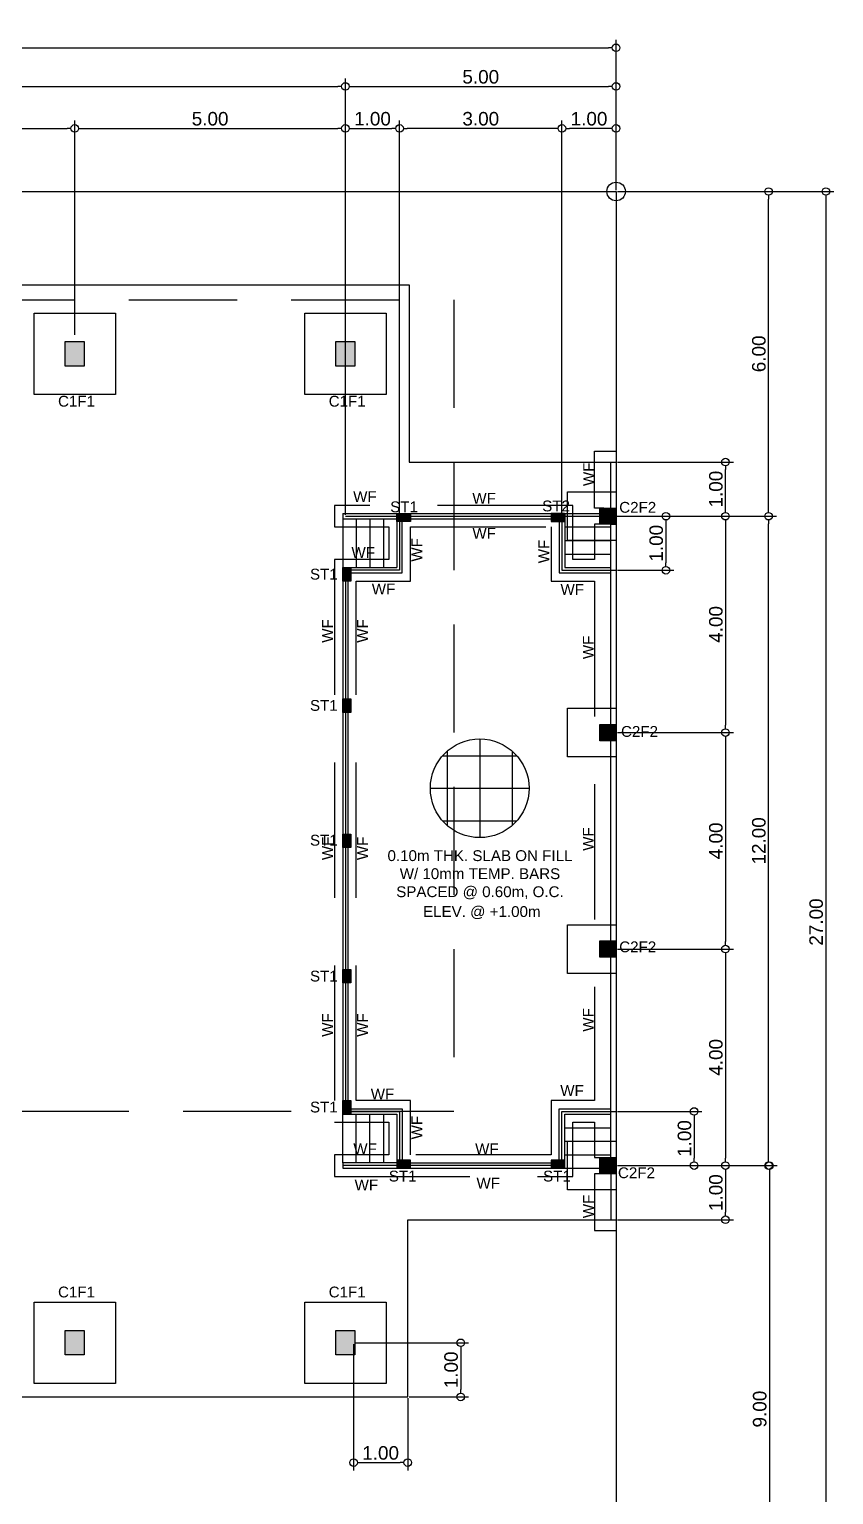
# Model space of a CAD drawing. Header units: inches. Extents: x -1369 to 1198, y -366 to 1398.
# Drawn here: x -5.99 to 8.87, y 90.23 to 117.31 of the extents above; entities that cross this region are included whole.
import ezdxf

# ---------------------------------------------------------------- set-up
doc = ezdxf.new("R2010")
doc.units = ezdxf.units.IN
doc.header["$MEASUREMENT"] = 0
doc.linetypes.add('HIDDEN', pattern=[0.375, 0.25, -0.125])
for name, color, linetype in [('cent', 3, 'Continuous'), ('COLM2', 7, 'Continuous'), ('dim', 8, 'Continuous'), ('txt', 7, 'Continuous'), ('wall', 7, 'Continuous'), ('WF', 1, 'HIDDEN')]:
    doc.layers.add(name, color=color, linetype=linetype)
doc.styles.get("Standard").update_dxf_attribs({"font": 'arial.ttf'})
doc.dimstyles.get("Standard").update_dxf_attribs({"dimtxt": 0.25, "dimasz": 0.14, "dimexe": 0.145, "dimexo": 0.025, "dimgap": 0.05, "dimtad": 1, "dimzin": 0, "dimdsep": 46, "dimtxsty": 'Standard', "dimblk": 'DOTBLANK', "dimcen": 0.09, "dimclrd": 256, "dimclre": 256, "dimaunit": 1, "dimadec": 5, "dimazin": 0, "dimtfac": 1, "dimtix": 1, "dimtofl": 0, "dimtmove": 0, "dimatfit": 3, "dimfxl": 0, "dimtolj": 1, "dimtzin": 0, "dimlwd": -1, "dimlwe": -1, "dimarcsym": 0})

# ---------------------------------------------------------------- blocks, each defined once
blk = doc.blocks.new('_DotBlank')
at = {"color": 0, "linetype": 'ByBlock', "lineweight": -2}
blk.add_line((-0.5, 0), (-1, 0), dxfattribs=at)
blk.add_circle((0, 0), 0.5, dxfattribs=at)
blk = doc.blocks.new('*D242')
at = {"layer": 'Defpoints', "color": 0, "transparency": 16777216}
for p in [(4.847, 116.97), (-31.153, 114.315), (4.847, 114.315)]:
    blk.add_point(p, dxfattribs=at)
at = {"layer": 'dim', "transparency": 16777216}
for p, q in [((-31.153, 114.34), (-31.153, 117.115)), ((4.847, 114.34), (4.847, 117.115)), ((-31.013, 116.97), (4.707, 116.97))]:
    blk.add_line(p, q, dxfattribs=at)
at = {"layer": 'dim', "transparency": 16777216, "xscale": 0.14, "yscale": 0.14, "zscale": 0.14, "rotation": 180}
blk.add_blockref('_DotBlank', (-31.153, 116.97), dxfattribs=at)
at = {"layer": 'dim', "transparency": 16777216, "xscale": 0.14, "yscale": 0.14, "zscale": 0.14}
blk.add_blockref('_DotBlank', (4.847, 116.97), dxfattribs=at)
at = {"layer": 'dim', "color": 0, "transparency": 16777216, "insert": (-13.153, 117.148), "char_height": 0.25, "attachment_point": 5}
blk.add_mtext('\\A1;36.00', dxfattribs=at)
blk = doc.blocks.new('*D236')
at = {"layer": 'Defpoints', "color": 0, "transparency": 16777216}
for p in [(4.847, 114.315), (4.847, 87.315), (8.722, 87.315)]:
    blk.add_point(p, dxfattribs=at)
at = {"layer": 'dim', "transparency": 16777216}
for p, q in [((4.872, 114.315), (8.867, 114.315)), ((8.722, 114.175), (8.722, 87.455)), ((4.872, 87.315), (8.867, 87.315))]:
    blk.add_line(p, q, dxfattribs=at)
at = {"layer": 'dim', "transparency": 16777216, "xscale": 0.14, "yscale": 0.14, "zscale": 0.14}
for p, rotation in [((8.722, 114.315), 90), ((8.722, 87.315), 270)]:
    blk.add_blockref('_DotBlank', p, dxfattribs=dict(at, rotation=rotation))
at = {"layer": 'dim', "color": 0, "transparency": 16777216, "insert": (8.544, 100.815), "char_height": 0.25, "attachment_point": 5, "rotation": 90}
blk.add_mtext('\\A1;27.00', dxfattribs=at)
blk = doc.blocks.new('*D223')
at = {"layer": 'Defpoints', "color": 0, "transparency": 16777216}
for p in [(-0.153, 116.256), (-30.153, 114.315), (-0.153, 114.315)]:
    blk.add_point(p, dxfattribs=at)
at = {"layer": 'dim', "transparency": 16777216}
for p, q in [((-30.153, 114.34), (-30.153, 116.401)), ((-30.013, 116.256), (-0.293, 116.256)), ((-0.153, 114.34), (-0.153, 116.401))]:
    blk.add_line(p, q, dxfattribs=at)
at = {"layer": 'dim', "transparency": 16777216, "xscale": 0.14, "yscale": 0.14, "zscale": 0.14, "rotation": 180}
blk.add_blockref('_DotBlank', (-30.153, 116.256), dxfattribs=at)
at = {"layer": 'dim', "transparency": 16777216, "xscale": 0.14, "yscale": 0.14, "zscale": 0.14}
blk.add_blockref('_DotBlank', (-0.153, 116.256), dxfattribs=at)
at = {"layer": 'dim', "color": 0, "transparency": 16777216, "insert": (-15.153, 116.434), "char_height": 0.25, "attachment_point": 5}
blk.add_mtext('\\A1;30.00', dxfattribs=at)
blk = doc.blocks.new('*D224')
at = {"layer": 'Defpoints', "color": 0, "transparency": 16777216}
for p in [(4.847, 116.256), (4.847, 114.315), (-0.153, 108.315)]:
    blk.add_point(p, dxfattribs=at)
at = {"layer": 'dim', "transparency": 16777216}
for p, q in [((-0.153, 108.34), (-0.153, 116.401)), ((-0.013, 116.256), (4.707, 116.256)), ((4.847, 114.34), (4.847, 116.401))]:
    blk.add_line(p, q, dxfattribs=at)
at = {"layer": 'dim', "transparency": 16777216, "xscale": 0.14, "yscale": 0.14, "zscale": 0.14, "rotation": 180}
blk.add_blockref('_DotBlank', (-0.153, 116.256), dxfattribs=at)
at = {"layer": 'dim', "transparency": 16777216, "xscale": 0.14, "yscale": 0.14, "zscale": 0.14}
blk.add_blockref('_DotBlank', (4.847, 116.256), dxfattribs=at)
at = {"layer": 'dim', "color": 0, "transparency": 16777216, "insert": (2.347, 116.433), "char_height": 0.25, "attachment_point": 5}
blk.add_mtext('\\A1;5.00', dxfattribs=at)
blk = doc.blocks.new('*D228')
at = {"layer": 'Defpoints', "color": 0, "transparency": 16777216}
for p in [(-5.153, 115.48), (-10.153, 111.64), (-5.153, 111.64)]:
    blk.add_point(p, dxfattribs=at)
at = {"layer": 'dim', "transparency": 16777216}
for p, q in [((-10.153, 111.665), (-10.153, 115.625)), ((-10.013, 115.48), (-5.293, 115.48)), ((-5.153, 111.665), (-5.153, 115.625))]:
    blk.add_line(p, q, dxfattribs=at)
at = {"layer": 'dim', "transparency": 16777216, "xscale": 0.14, "yscale": 0.14, "zscale": 0.14, "rotation": 180}
blk.add_blockref('_DotBlank', (-10.153, 115.48), dxfattribs=at)
at = {"layer": 'dim', "transparency": 16777216, "xscale": 0.14, "yscale": 0.14, "zscale": 0.14}
blk.add_blockref('_DotBlank', (-5.153, 115.48), dxfattribs=at)
at = {"layer": 'dim', "color": 0, "transparency": 16777216, "insert": (-7.653, 115.658), "char_height": 0.25, "attachment_point": 5}
blk.add_mtext('\\A1;5.00', dxfattribs=at)
blk = doc.blocks.new('*D229')
at = {"layer": 'Defpoints', "color": 0, "transparency": 16777216}
for p in [(-0.153, 115.48), (-5.153, 111.64), (-0.153, 111.64)]:
    blk.add_point(p, dxfattribs=at)
at = {"layer": 'dim', "transparency": 16777216}
for p, q in [((-5.153, 111.665), (-5.153, 115.625)), ((-5.013, 115.48), (-0.293, 115.48)), ((-0.153, 111.665), (-0.153, 115.625))]:
    blk.add_line(p, q, dxfattribs=at)
at = {"layer": 'dim', "transparency": 16777216, "xscale": 0.14, "yscale": 0.14, "zscale": 0.14, "rotation": 180}
blk.add_blockref('_DotBlank', (-5.153, 115.48), dxfattribs=at)
at = {"layer": 'dim', "transparency": 16777216, "xscale": 0.14, "yscale": 0.14, "zscale": 0.14}
blk.add_blockref('_DotBlank', (-0.153, 115.48), dxfattribs=at)
at = {"layer": 'dim', "color": 0, "transparency": 16777216, "insert": (-2.653, 115.658), "char_height": 0.25, "attachment_point": 5}
blk.add_mtext('\\A1;5.00', dxfattribs=at)
blk = doc.blocks.new('*D230')
at = {"layer": 'Defpoints', "color": 0, "transparency": 16777216}
for p in [(4.847, 96.315), (4.847, 87.315), (7.679, 87.315)]:
    blk.add_point(p, dxfattribs=at)
at = {"layer": 'dim', "transparency": 16777216}
for p, q in [((4.872, 96.315), (7.824, 96.315)), ((7.679, 96.175), (7.679, 87.455)), ((4.872, 87.315), (7.824, 87.315))]:
    blk.add_line(p, q, dxfattribs=at)
at = {"layer": 'dim', "transparency": 16777216, "xscale": 0.14, "yscale": 0.14, "zscale": 0.14}
for p, rotation in [((7.679, 96.315), 90), ((7.679, 87.315), 270)]:
    blk.add_blockref('_DotBlank', p, dxfattribs=dict(at, rotation=rotation))
at = {"layer": 'dim', "color": 0, "transparency": 16777216, "insert": (7.501, 91.815), "char_height": 0.25, "attachment_point": 5, "rotation": 90}
blk.add_mtext('\\A1;9.00', dxfattribs=at)
blk = doc.blocks.new('*D240')
at = {"layer": 'Defpoints', "color": 0, "transparency": 16777216}
for p in [(3.847, 108.315), (7.663, 108.315), (4.847, 96.315)]:
    blk.add_point(p, dxfattribs=at)
at = {"layer": 'dim', "transparency": 16777216}
for p, q in [((3.872, 108.315), (7.808, 108.315)), ((7.663, 96.455), (7.663, 108.175)), ((4.872, 96.315), (7.808, 96.315))]:
    blk.add_line(p, q, dxfattribs=at)
at = {"layer": 'dim', "transparency": 16777216, "xscale": 0.14, "yscale": 0.14, "zscale": 0.14}
for p, rotation in [((7.663, 108.315), 90), ((7.663, 96.315), 270)]:
    blk.add_blockref('_DotBlank', p, dxfattribs=dict(at, rotation=rotation))
at = {"layer": 'dim', "color": 0, "transparency": 16777216, "insert": (7.485, 102.315), "char_height": 0.25, "attachment_point": 5, "rotation": 90}
blk.add_mtext('\\A1;12.00', dxfattribs=at)
blk = doc.blocks.new('*D231')
at = {"layer": 'Defpoints', "color": 0, "transparency": 16777216}
for p in [(4.847, 114.315), (7.663, 114.315), (4.847, 108.315)]:
    blk.add_point(p, dxfattribs=at)
at = {"layer": 'dim', "transparency": 16777216}
for p, q in [((4.872, 114.315), (7.808, 114.315)), ((7.663, 108.455), (7.663, 114.175)), ((4.872, 108.315), (7.808, 108.315))]:
    blk.add_line(p, q, dxfattribs=at)
at = {"layer": 'dim', "transparency": 16777216, "xscale": 0.14, "yscale": 0.14, "zscale": 0.14}
for p, rotation in [((7.663, 114.315), 90), ((7.663, 108.315), 270)]:
    blk.add_blockref('_DotBlank', p, dxfattribs=dict(at, rotation=rotation))
at = {"layer": 'dim', "color": 0, "transparency": 16777216, "insert": (7.485, 111.315), "char_height": 0.25, "attachment_point": 5, "rotation": 90}
blk.add_mtext('\\A1;6.00', dxfattribs=at)
blk = doc.blocks.new('*D232')
at = {"layer": 'Defpoints', "color": 0, "transparency": 16777216}
for p in [(3.847, 115.48), (4.847, 114.315), (3.847, 108.315)]:
    blk.add_point(p, dxfattribs=at)
at = {"layer": 'dim', "transparency": 16777216}
for p, q in [((3.847, 108.34), (3.847, 115.625)), ((4.707, 115.48), (3.987, 115.48)), ((4.847, 114.34), (4.847, 115.625))]:
    blk.add_line(p, q, dxfattribs=at)
at = {"layer": 'dim', "transparency": 16777216, "xscale": 0.14, "yscale": 0.14, "zscale": 0.14, "rotation": 180}
blk.add_blockref('_DotBlank', (3.847, 115.48), dxfattribs=at)
at = {"layer": 'dim', "transparency": 16777216, "xscale": 0.14, "yscale": 0.14, "zscale": 0.14}
blk.add_blockref('_DotBlank', (4.847, 115.48), dxfattribs=at)
at = {"layer": 'dim', "color": 0, "transparency": 16777216, "insert": (4.347, 115.658), "char_height": 0.25, "attachment_point": 5}
blk.add_mtext('\\A1;1.00', dxfattribs=at)
blk = doc.blocks.new('*D233')
at = {"layer": 'Defpoints', "color": 0, "transparency": 16777216}
for p in [(0.847, 115.48), (-0.153, 114.34), (0.847, 108.315)]:
    blk.add_point(p, dxfattribs=at)
at = {"layer": 'dim', "transparency": 16777216}
for p, q in [((-0.153, 114.365), (-0.153, 115.625)), ((-0.013, 115.48), (0.707, 115.48)), ((0.847, 108.34), (0.847, 115.625))]:
    blk.add_line(p, q, dxfattribs=at)
at = {"layer": 'dim', "transparency": 16777216, "xscale": 0.14, "yscale": 0.14, "zscale": 0.14, "rotation": 180}
blk.add_blockref('_DotBlank', (-0.153, 115.48), dxfattribs=at)
at = {"layer": 'dim', "transparency": 16777216, "xscale": 0.14, "yscale": 0.14, "zscale": 0.14}
blk.add_blockref('_DotBlank', (0.847, 115.48), dxfattribs=at)
at = {"layer": 'dim', "color": 0, "transparency": 16777216, "insert": (0.347, 115.658), "char_height": 0.25, "attachment_point": 5}
blk.add_mtext('\\A1;1.00', dxfattribs=at)
blk = doc.blocks.new('*D234')
at = {"layer": 'Defpoints', "color": 0, "transparency": 16777216}
for p in [(0.847, 115.48), (0.847, 115.48), (3.847, 115.48)]:
    blk.add_point(p, dxfattribs=at)
at = {"layer": 'dim', "transparency": 16777216}
for p, q in [((0.847, 115.505), (0.847, 115.625)), ((3.707, 115.48), (0.987, 115.48)), ((3.847, 115.505), (3.847, 115.625))]:
    blk.add_line(p, q, dxfattribs=at)
at = {"layer": 'dim', "transparency": 16777216, "xscale": 0.14, "yscale": 0.14, "zscale": 0.14, "rotation": 180}
blk.add_blockref('_DotBlank', (0.847, 115.48), dxfattribs=at)
at = {"layer": 'dim', "transparency": 16777216, "xscale": 0.14, "yscale": 0.14, "zscale": 0.14}
blk.add_blockref('_DotBlank', (3.847, 115.48), dxfattribs=at)
at = {"layer": 'dim', "color": 0, "transparency": 16777216, "insert": (2.347, 115.658), "char_height": 0.25, "attachment_point": 5}
blk.add_mtext('\\A1;3.00', dxfattribs=at)
blk = doc.blocks.new('*D241')
at = {"layer": 'Defpoints', "color": 0, "transparency": 16777216}
for p in [(4.847, 97.315), (4.847, 96.315), (6.289, 96.315)]:
    blk.add_point(p, dxfattribs=at)
at = {"layer": 'dim', "transparency": 16777216}
for p, q in [((4.872, 97.315), (6.434, 97.315)), ((6.289, 97.175), (6.289, 96.455)), ((4.872, 96.315), (6.434, 96.315))]:
    blk.add_line(p, q, dxfattribs=at)
at = {"layer": 'dim', "transparency": 16777216, "xscale": 0.14, "yscale": 0.14, "zscale": 0.14}
for p, rotation in [((6.289, 97.315), 90), ((6.289, 96.315), 270)]:
    blk.add_blockref('_DotBlank', p, dxfattribs=dict(at, rotation=rotation))
at = {"layer": 'dim', "color": 0, "transparency": 16777216, "insert": (6.111, 96.815), "char_height": 0.25, "attachment_point": 5, "rotation": 90}
blk.add_mtext('\\A1;1.00', dxfattribs=at)
blk = doc.blocks.new('*D235')
at = {"layer": 'Defpoints', "color": 0, "transparency": 16777216}
for p in [(4.797, 108.315), (4.847, 107.315), (5.767, 107.315)]:
    blk.add_point(p, dxfattribs=at)
at = {"layer": 'dim', "transparency": 16777216}
for p, q in [((4.822, 108.315), (5.912, 108.315)), ((5.767, 108.175), (5.767, 107.455)), ((4.872, 107.315), (5.912, 107.315))]:
    blk.add_line(p, q, dxfattribs=at)
at = {"layer": 'dim', "transparency": 16777216, "xscale": 0.14, "yscale": 0.14, "zscale": 0.14}
for p, rotation in [((5.767, 108.315), 90), ((5.767, 107.315), 270)]:
    blk.add_blockref('_DotBlank', p, dxfattribs=dict(at, rotation=rotation))
at = {"layer": 'dim', "color": 0, "transparency": 16777216, "insert": (5.589, 107.815), "char_height": 0.25, "attachment_point": 5, "rotation": 90}
blk.add_mtext('\\A1;1.00', dxfattribs=at)
blk = doc.blocks.new('*D243')
at = {"layer": 'Defpoints', "color": 0, "transparency": 16777216}
for p in [(4.872, 108.315), (4.847, 104.315), (6.868, 104.315)]:
    blk.add_point(p, dxfattribs=at)
at = {"layer": 'dim', "transparency": 16777216}
for p, q in [((4.897, 108.315), (7.013, 108.315)), ((6.868, 108.175), (6.868, 104.455)), ((4.872, 104.315), (7.013, 104.315))]:
    blk.add_line(p, q, dxfattribs=at)
at = {"layer": 'dim', "transparency": 16777216, "xscale": 0.14, "yscale": 0.14, "zscale": 0.14}
for p, rotation in [((6.868, 108.315), 90), ((6.868, 104.315), 270)]:
    blk.add_blockref('_DotBlank', p, dxfattribs=dict(at, rotation=rotation))
at = {"layer": 'dim', "color": 0, "transparency": 16777216, "insert": (6.691, 106.315), "char_height": 0.25, "attachment_point": 5, "rotation": 90}
blk.add_mtext('\\A1;4.00', dxfattribs=at)
blk = doc.blocks.new('*D244')
at = {"layer": 'Defpoints', "color": 0, "transparency": 16777216}
for p in [(4.872, 104.315), (4.847, 100.315), (6.868, 100.315)]:
    blk.add_point(p, dxfattribs=at)
at = {"layer": 'dim', "transparency": 16777216}
for p, q in [((4.897, 104.315), (7.013, 104.315)), ((6.868, 104.175), (6.868, 100.455)), ((4.872, 100.315), (7.013, 100.315))]:
    blk.add_line(p, q, dxfattribs=at)
at = {"layer": 'dim', "transparency": 16777216, "xscale": 0.14, "yscale": 0.14, "zscale": 0.14}
for p, rotation in [((6.868, 104.315), 90), ((6.868, 100.315), 270)]:
    blk.add_blockref('_DotBlank', p, dxfattribs=dict(at, rotation=rotation))
at = {"layer": 'dim', "color": 0, "transparency": 16777216, "insert": (6.691, 102.315), "char_height": 0.25, "attachment_point": 5, "rotation": 90}
blk.add_mtext('\\A1;4.00', dxfattribs=at)
blk = doc.blocks.new('*D245')
at = {"layer": 'Defpoints', "color": 0, "transparency": 16777216}
for p in [(4.872, 100.315), (4.847, 96.315), (6.868, 96.315)]:
    blk.add_point(p, dxfattribs=at)
at = {"layer": 'dim', "transparency": 16777216}
for p, q in [((4.897, 100.315), (7.013, 100.315)), ((6.868, 100.175), (6.868, 96.455)), ((4.872, 96.315), (7.013, 96.315))]:
    blk.add_line(p, q, dxfattribs=at)
at = {"layer": 'dim', "transparency": 16777216, "xscale": 0.14, "yscale": 0.14, "zscale": 0.14}
for p, rotation in [((6.868, 100.315), 90), ((6.868, 96.315), 270)]:
    blk.add_blockref('_DotBlank', p, dxfattribs=dict(at, rotation=rotation))
at = {"layer": 'dim', "color": 0, "transparency": 16777216, "insert": (6.691, 98.315), "char_height": 0.25, "attachment_point": 5, "rotation": 90}
blk.add_mtext('\\A1;4.00', dxfattribs=at)
blk = doc.blocks.new('*D291')
at = {"layer": 'Defpoints', "color": 0, "transparency": 16777216}
for p in [(-0.003, 93.04), (0.997, 92.04), (1.978, 92.04)]:
    blk.add_point(p, dxfattribs=at)
at = {"layer": 'dim', "transparency": 16777216}
for p, q in [((0.022, 93.04), (2.123, 93.04)), ((1.978, 92.9), (1.978, 92.18)), ((1.022, 92.04), (2.123, 92.04))]:
    blk.add_line(p, q, dxfattribs=at)
at = {"layer": 'dim', "transparency": 16777216, "xscale": 0.14, "yscale": 0.14, "zscale": 0.14}
for p, rotation in [((1.978, 93.04), 90), ((1.978, 92.04), 270)]:
    blk.add_blockref('_DotBlank', p, dxfattribs=dict(at, rotation=rotation))
at = {"layer": 'dim', "color": 0, "transparency": 16777216, "insert": (1.8, 92.54), "char_height": 0.25, "attachment_point": 5, "rotation": 90}
blk.add_mtext('\\A1;1.00', dxfattribs=at)
blk = doc.blocks.new('*D292')
at = {"layer": 'Defpoints', "color": 0, "transparency": 16777216}
for p in [(4.847, 96.315), (4.847, 95.315), (6.868, 95.315)]:
    blk.add_point(p, dxfattribs=at)
at = {"layer": 'dim', "transparency": 16777216}
for p, q in [((4.872, 96.315), (7.013, 96.315)), ((6.868, 96.175), (6.868, 95.455)), ((4.872, 95.315), (7.013, 95.315))]:
    blk.add_line(p, q, dxfattribs=at)
at = {"layer": 'dim', "transparency": 16777216, "xscale": 0.14, "yscale": 0.14, "zscale": 0.14}
for p, rotation in [((6.868, 96.315), 90), ((6.868, 95.315), 270)]:
    blk.add_blockref('_DotBlank', p, dxfattribs=dict(at, rotation=rotation))
at = {"layer": 'dim', "color": 0, "transparency": 16777216, "insert": (6.691, 95.815), "char_height": 0.25, "attachment_point": 5, "rotation": 90}
blk.add_mtext('\\A1;1.00', dxfattribs=at)
blk = doc.blocks.new('*D293')
at = {"layer": 'Defpoints', "color": 0, "transparency": 16777216}
for p in [(-0.003, 93.04), (0.997, 92.04), (0.997, 90.827)]:
    blk.add_point(p, dxfattribs=at)
at = {"layer": 'dim', "transparency": 16777216}
for p, q in [((-0.003, 93.015), (-0.003, 90.682)), ((0.997, 92.015), (0.997, 90.682)), ((0.137, 90.827), (0.857, 90.827))]:
    blk.add_line(p, q, dxfattribs=at)
at = {"layer": 'dim', "transparency": 16777216, "xscale": 0.14, "yscale": 0.14, "zscale": 0.14, "rotation": 180}
blk.add_blockref('_DotBlank', (-0.003, 90.827), dxfattribs=at)
at = {"layer": 'dim', "transparency": 16777216, "xscale": 0.14, "yscale": 0.14, "zscale": 0.14}
blk.add_blockref('_DotBlank', (0.997, 90.827), dxfattribs=at)
at = {"layer": 'dim', "color": 0, "transparency": 16777216, "insert": (0.497, 91.004), "char_height": 0.25, "attachment_point": 5}
blk.add_mtext('\\A1;1.00', dxfattribs=at)
blk = doc.blocks.new('*D294')
at = {"layer": 'Defpoints', "color": 0, "transparency": 16777216}
for p in [(4.847, 109.315), (6.868, 109.315), (4.847, 108.315)]:
    blk.add_point(p, dxfattribs=at)
at = {"layer": 'dim', "transparency": 16777216}
for p, q in [((4.872, 109.315), (7.013, 109.315)), ((6.868, 108.455), (6.868, 109.175)), ((4.872, 108.315), (7.013, 108.315))]:
    blk.add_line(p, q, dxfattribs=at)
at = {"layer": 'dim', "transparency": 16777216, "xscale": 0.14, "yscale": 0.14, "zscale": 0.14}
for p, rotation in [((6.868, 109.315), 90), ((6.868, 108.315), 270)]:
    blk.add_blockref('_DotBlank', p, dxfattribs=dict(at, rotation=rotation))
at = {"layer": 'dim', "color": 0, "transparency": 16777216, "insert": (6.691, 108.815), "char_height": 0.25, "attachment_point": 5, "rotation": 90}
blk.add_mtext('\\A1;1.00', dxfattribs=at)

msp = doc.modelspace()

# ---------------------------------------------------------------- hatches: boundary and pattern name
h = msp.add_hatch(color=3)
h.dxf.hatch_style = 1
h.paths.add_polyline_path([(-5.3275, 111.5403), (-4.9775, 111.5403), (-4.9775, 111.0903), (-5.3275, 111.0903)])
h = msp.add_hatch(color=3)
h.dxf.hatch_style = 1
h.paths.add_polyline_path([(-0.3275, 111.5403), (0.0225, 111.5403), (0.0225, 111.0903), (-0.3275, 111.0903)])
h = msp.add_hatch(color=3)
h.dxf.hatch_style = 1
h.paths.add_polyline_path([(0.7974, 108.3653), (1.0474, 108.3653), (1.0474, 108.2153), (0.7974, 108.2153)])
h = msp.add_hatch(color=3)
h.dxf.hatch_style = 1
h.paths.add_polyline_path([(3.8965, 108.3653), (3.6465, 108.3653), (3.6465, 108.2153), (3.8965, 108.2153)])
h = msp.add_hatch(color=3)
h.dxf.hatch_style = 1
h.paths.add_polyline_path([(4.5474, 108.4653), (4.8474, 108.4653), (4.8474, 108.1653), (4.5474, 108.1653)])
h = msp.add_hatch(color=3)
h.dxf.hatch_style = 1
h.paths.add_polyline_path([(-0.2026, 107.3653), (-0.0526, 107.3653), (-0.0526, 107.1153), (-0.2026, 107.1153)])
h = msp.add_hatch(color=3)
h.dxf.hatch_style = 1
h.paths.add_polyline_path([(-0.2026, 104.9403), (-0.0526, 104.9403), (-0.0526, 104.6903), (-0.2026, 104.6903)])
h = msp.add_hatch(color=3)
h.dxf.hatch_style = 1
h.paths.add_polyline_path([(4.5474, 104.4653), (4.8474, 104.4653), (4.8474, 104.1653), (4.5474, 104.1653)])
h = msp.add_hatch(color=3)
h.dxf.hatch_style = 1
h.paths.add_polyline_path([(-0.2026, 102.4403), (-0.0526, 102.4403), (-0.0526, 102.1903), (-0.2026, 102.1903)])
h = msp.add_hatch(color=3)
h.dxf.hatch_style = 1
h.paths.add_polyline_path([(4.5474, 100.4653), (4.8474, 100.4653), (4.8474, 100.1653), (4.5474, 100.1653)])
h = msp.add_hatch(color=3)
h.dxf.hatch_style = 1
h.paths.add_polyline_path([(-0.2026, 99.9403), (-0.0526, 99.9403), (-0.0526, 99.6903), (-0.2026, 99.6903)])
h = msp.add_hatch(color=3)
h.dxf.hatch_style = 1
h.paths.add_polyline_path([(-0.2026, 97.5153), (-0.0526, 97.5153), (-0.0526, 97.2653), (-0.2026, 97.2653)])
h = msp.add_hatch(color=3)
h.dxf.hatch_style = 1
h.paths.add_polyline_path([(1.0474, 96.4153), (0.7974, 96.4153), (0.7974, 96.2653), (1.0474, 96.2653)])
h = msp.add_hatch(color=3)
h.dxf.hatch_style = 1
h.paths.add_polyline_path([(3.8974, 96.4153), (3.6474, 96.4153), (3.6474, 96.2653), (3.8974, 96.2653)])
h = msp.add_hatch(color=3)
h.dxf.hatch_style = 1
h.paths.add_polyline_path([(4.5474, 96.4653), (4.8474, 96.4653), (4.8474, 96.1653), (4.5474, 96.1653)])
h = msp.add_hatch(color=3)
h.dxf.hatch_style = 1
h.paths.add_polyline_path([(-5.3275, 93.2653), (-4.9775, 93.2653), (-4.9775, 92.8153), (-5.3275, 92.8153)])
h = msp.add_hatch(color=3)
h.dxf.hatch_style = 1
h.paths.add_polyline_path([(-0.3275, 93.2653), (0.0225, 93.2653), (0.0225, 92.8153), (-0.3275, 92.8153)])

# ---------------------------------------------------------------- linework, layer by layer
at = {"color": 7}
for points in [[(-31.1526, 114.3153), (4.8474, 114.3153), (4.8474, 87.3153), (-31.1526, 87.3153)], [(3.9474, 108.7653), (4.8474, 108.7653), (4.8474, 107.8653), (3.9474, 107.8653)], [(0.7974, 108.2153), (0.7974, 108.3653), (1.0474, 108.3653), (1.0474, 108.2153)], [(3.8965, 108.2153), (3.8965, 108.3653), (3.6465, 108.3653), (3.6465, 108.2153)], [(-0.2026, 107.3653), (-0.0526, 107.3653), (-0.0526, 107.1153), (-0.2026, 107.1153)], [(-0.2026, 104.9403), (-0.0526, 104.9403), (-0.0526, 104.6903), (-0.2026, 104.6903)], [(3.9474, 104.7653), (4.8474, 104.7653), (4.8474, 103.8653), (3.9474, 103.8653)], [(-0.2026, 102.4403), (-0.0526, 102.4403), (-0.0526, 102.1903), (-0.2026, 102.1903)], [(3.9474, 100.7653), (4.8474, 100.7653), (4.8474, 99.8653), (3.9474, 99.8653)], [(-0.2026, 99.9403), (-0.0526, 99.9403), (-0.0526, 99.6903), (-0.2026, 99.6903)], [(-0.2026, 97.5153), (-0.0526, 97.5153), (-0.0526, 97.2653), (-0.2026, 97.2653)], [(3.9474, 96.7653), (4.8474, 96.7653), (4.8474, 95.8653), (3.9474, 95.8653)], [(1.0474, 96.2653), (1.0474, 96.4153), (0.7974, 96.4153), (0.7974, 96.2653)], [(3.8974, 96.2653), (3.8974, 96.4153), (3.6474, 96.4153), (3.6474, 96.2653)]]:
    msp.add_lwpolyline(points, close=True, dxfattribs=at)
at = {"color": 3}
for points in [[(-31.1526, 112.5903), (1.0224, 112.5903), (1.0224, 109.3153), (4.8474, 109.3153)], [(-31.1526, 92.0403), (0.9974, 92.0403), (0.9974, 95.3153), (4.8474, 95.3153)]]:
    msp.add_lwpolyline(points, dxfattribs=at)
for points in [[(-5.9025, 112.0651), (-4.4025, 112.0651), (-4.4025, 110.5651), (-5.9025, 110.5651)], [(-0.9025, 112.0651), (0.5975, 112.0651), (0.5975, 110.5651), (-0.9025, 110.5651)], [(-5.3275, 111.5403), (-4.9775, 111.5403), (-4.9775, 111.0903), (-5.3275, 111.0903)], [(-0.3275, 111.5403), (0.0225, 111.5403), (0.0225, 111.0903), (-0.3275, 111.0903)], [(-5.9025, 93.7901), (-4.4025, 93.7901), (-4.4025, 92.2901), (-5.9025, 92.2901)], [(-0.9025, 93.7901), (0.5975, 93.7901), (0.5975, 92.2901), (-0.9025, 92.2901)], [(-5.3275, 93.2653), (-4.9775, 93.2653), (-4.9775, 92.8153), (-5.3275, 92.8153)], [(-0.3275, 93.2653), (0.0225, 93.2653), (0.0225, 92.8153), (-0.3275, 92.8153)]]:
    msp.add_lwpolyline(points, close=True)
for points in [[(4.7474, 108.4653), (4.7474, 109.3153), (4.8474, 109.3153)], [(0.8974, 108.2653), (3.7974, 108.2653), (3.7974, 107.2653)], [(4.7474, 96.4653), (4.7474, 108.1653), (4.8474, 108.1653)], [(3.7974, 107.2653), (3.8974, 107.2653), (4.7474, 107.2653)], [(3.8974, 107.3653), (4.7474, 107.3653)], [(2.3277, 104.1996), (2.3277, 102.3751)], [(1.6406, 103.8873), (3.0149, 103.8873)], [(1.7277, 103.9745), (1.7277, 102.6002)], [(2.9277, 103.9745), (2.9277, 102.6002)], [(1.4155, 103.2873), (3.24, 103.2873)], [(1.6406, 102.6873), (3.0149, 102.6873)], [(0.8974, 96.3653), (3.7974, 96.3653), (3.7974, 97.3653), (4.7474, 97.3653)], [(3.8974, 96.2653), (3.8974, 96.2653), (3.8974, 97.2653), (4.7474, 97.2653)], [(4.7474, 96.1653), (4.7474, 95.3153), (4.8474, 95.3153)]]:
    msp.add_lwpolyline(points)
at = {"color": 8}
for points in [[(3.8974, 108.3653), (4.6229, 108.3653)], [(-0.2026, 108.2653), (-0.2026, 107.3653)], [(3.8974, 108.1153), (4.7474, 108.1153)], [(3.8974, 107.8653), (4.7474, 107.8653)], [(3.8974, 107.6153), (4.7474, 107.6153)], [(-0.2026, 96.3653), (-0.2026, 97.2653)], [(3.8974, 97.0153), (4.7474, 97.0153)], [(3.8974, 96.7653), (4.7474, 96.7653)], [(3.8974, 96.5153), (4.7474, 96.5153)], [(3.8974, 96.2653), (4.6229, 96.2653)]]:
    msp.add_lwpolyline(points, dxfattribs=at)
at = {"color": 1}
for centre, radius in [((4.8474, 114.3153), 0.1713), ((2.3277, 103.2873), 0.9122)]:
    msp.add_circle(centre, radius, dxfattribs=at)
at = {"layer": 'cent'}
for p, q in [((-0.1526, 97.3153), (0.8474, 97.3153)), ((0.8474, 97.3153), (0.8474, 96.3153)), ((3.8474, 96.3153), (-0.2026, 96.3153))]:
    msp.add_line(p, q, dxfattribs=at)
for points in [[(-0.1526, 108.3153), (3.8474, 108.3153), (3.8474, 107.3153), (4.8474, 107.3153)], [(0.8474, 108.3153), (0.8474, 107.3153), (-0.1526, 107.3153), (-0.1526, 97.3153)], [(3.8474, 96.3153), (3.8474, 97.3153), (3.8474, 97.3153), (4.8474, 97.3153)]]:
    msp.add_lwpolyline(points, dxfattribs=at)
at = {"layer": 'COLM2'}
for points in [[(4.5474, 108.4653), (4.8474, 108.4653), (4.8474, 108.1653), (4.5474, 108.1653)], [(4.5474, 104.4653), (4.8474, 104.4653), (4.8474, 104.1653), (4.5474, 104.1653)], [(4.5474, 100.4653), (4.8474, 100.4653), (4.8474, 100.1653), (4.5474, 100.1653)], [(4.5474, 96.4653), (4.8474, 96.4653), (4.8474, 96.1653), (4.5474, 96.1653)]]:
    msp.add_lwpolyline(points, close=True, dxfattribs=at)
at = {"layer": 'Defpoints', "color": 8, "linetype": 'HIDDEN', "ltscale": 8}
msp.add_lwpolyline([(-28.1526, 112.3153), (1.8474, 112.3153), (1.8474, 97.3153), (-28.1526, 97.3153)], close=True, dxfattribs=at)
at = {"layer": 'wall'}
for p, q in [((-0.2026, 97.3653), (0.8974, 97.3653)), ((-0.2026, 97.2653), (0.7974, 97.2653)), ((0.7974, 97.2653), (0.7974, 96.3653)), ((0.8974, 97.3653), (0.8974, 96.3653)), ((0.7974, 96.3653), (-0.2026, 96.3653))]:
    msp.add_line(p, q, dxfattribs=at)
at = {"layer": 'wall', "color": 8}
msp.add_line((0.5474, 97.2653), (0.5474, 96.3653), dxfattribs=at)
at = {"layer": 'wall'}
for points in [[(-0.2026, 108.3653), (3.8974, 108.3653), (3.8974, 107.3653)], [(-0.2026, 108.3653), (-0.2026, 108.2653)], [(-0.2026, 108.2653), (0.7974, 108.2653)], [(-0.1026, 97.2653), (-0.1026, 107.2653), (0.8974, 107.2653), (0.8974, 108.2653)], [(0.7974, 108.2653), (0.7974, 107.3653)], [(-0.2026, 107.3653), (-0.2026, 97.2653)], [(-0.2026, 107.3653), (0.7974, 107.3653)], [(-0.2026, 96.3653), (-0.2026, 96.2653)], [(-0.2026, 96.2653), (3.8974, 96.2653)]]:
    msp.add_lwpolyline(points, dxfattribs=at)
at = {"layer": 'wall', "color": 8}
for points in [[(0.0474, 108.2653), (0.0474, 107.3653)], [(0.2974, 108.2653), (0.2974, 107.3653)], [(0.5474, 108.2653), (0.5474, 107.3653)], [(0.0474, 96.3653), (0.0474, 97.2653)], [(0.2974, 96.3653), (0.2974, 97.2653)]]:
    msp.add_lwpolyline(points, dxfattribs=at)
at = {"layer": 'WF', "ltscale": 10}
for points in [[(4.6229, 108.4653), (4.4474, 108.4653), (4.4474, 109.5153), (4.4474, 109.5153), (4.8474, 109.5153)], [(4.8474, 108.1653), (4.4474, 108.1653), (4.4474, 107.5153), (4.0474, 107.5153), (4.0474, 108.5153), (-0.3526, 108.5153), (-0.3526, 108.1153), (0.6474, 108.1153), (0.6474, 107.5153), (-0.3526, 107.5153), (-0.3526, 97.1153), (0.6474, 97.1153), (0.6474, 96.5153), (-0.3526, 96.5153), (-0.3526, 96.1153), (4.0474, 96.1153), (4.0474, 97.1153), (4.4474, 97.1153), (4.4474, 96.4653), (4.8474, 96.4653)], [(0.0474, 97.5153), (0.0474, 107.1153), (1.0474, 107.1153), (1.0474, 108.1153), (3.6474, 108.1153), (3.6474, 107.1153), (4.4474, 107.1153), (4.4474, 97.5153), (3.647, 97.5153), (3.647, 96.5153), (1.0474, 96.5153), (1.0474, 97.5153), (0.0474, 97.5153)], [(4.6229, 96.1653), (4.4474, 96.1653), (4.4474, 95.1153), (4.4474, 95.1153), (4.8474, 95.1153)]]:
    msp.add_lwpolyline(points, dxfattribs=at)

# ---------------------------------------------------------------- texts
at = {"char_height": 0.2, "width": 0.365079, "attachment_point": 1, "rotation": 90}
for insert in [(4.2405, 108.9063), (1.0649, 107.5097), (3.4128, 107.4799), (-0.5835, 106.0111), (0.0626, 106.0111), (4.233, 105.7079), (-0.5835, 101.9946), (0.0626, 101.9946), (4.233, 102.166), (-0.5835, 98.7298), (0.0626, 98.7298), (4.233, 98.8241), (1.067, 96.8337), (4.2364, 95.3774)]:
    msp.add_mtext('\\pxqc;WF', dxfattribs=dict(at, insert=insert))
at = {"char_height": 0.2, "attachment_point": 1}
for s, insert, width in [('\\pxqc;WF', (0.0246, 108.7762), 0.365079), ('\\pxqc;ST1', (0.7473, 108.5878), 0.365079), ('\\pxqc;WF', (2.2262, 108.7444), 0.365079), ('\\pxqc;ST2', (3.5556, 108.6042), 0.365079), ('\\pxqc;WF', (2.2277, 108.0984), 0.365079), ('\\pxqc;WF', (-0.0074, 107.7433), 0.365079), ('\\pxqc;ST1', (-0.7341, 107.3436), 0.365079), ('\\pxqc;WF', (0.3683, 107.0707), 0.365079), ('\\pxqc;WF', (3.8547, 107.0614), 0.365079), ('\\pxqc;ST1', (-0.7341, 104.9186), 0.365079), ('\\pxqc;ST1', (-0.7341, 102.4273), 0.365079), ('\\pxqc;0.10m THK. SLAB ON FILL \\PW/ 10mm TEMP. BARS \\PSPACED @ 0.60m, O.C.', (-1.3514, 102.1424), 7.367581), ('\\pxqc;ELEV. @ +1.00m', (-1.3174, 101.1089), 7.367581), ('\\pxqc;ST1', (-0.7341, 99.9165), 0.365079), ('\\pxqc;WF', (3.851, 97.8018), 0.365079), ('\\pxqc;ST1', (-0.7341, 97.4964), 0.365079), ('\\pxqc;WF', (0.3491, 97.7376), 0.365079), ('\\pxqc;WF', (0.0277, 96.7256), 0.365079), ('\\pxqc;WF', (2.2779, 96.7248), 0.365079), ('\\pxqc;ST1', (0.7218, 96.2208), 0.365079), ('\\pxqc;ST1', (3.5718, 96.2208), 0.365079), ('\\pxqc;WF', (0.0511, 96.0558), 0.365079), ('\\pxqc;WF', (2.3027, 96.0906), 0.365079)]:
    msp.add_mtext(s, dxfattribs=dict(at, insert=insert, width=width))
at = {"layer": 'txt', "char_height": 0.2, "width": 0.716828, "attachment_point": 1}
for s, insert in [('C1F1', (-5.4623, 110.5397)), ('C1F1', (-0.4623, 110.5397)), ('C2F2', (4.9051, 108.5788)), ('C2F2', (4.9382, 104.4372)), ('C2F2', (4.9051, 100.457)), ('C2F2', (4.8815, 96.2821)), ('C1F1', (-5.4623, 94.0787)), ('C1F1', (-0.4623, 94.0787))]:
    msp.add_mtext(s, dxfattribs=dict(at, insert=insert))

# ---------------------------------------------------------------- dimensions: what is measured, and where the dimension line sits
at = {"layer": 'dim', "color": 0}
for base, p1, p2, picture, middle in [((4.8474, 116.9703), (-31.1526, 114.3153), (4.8474, 114.3153), '*D242', (-13.1526, 117.148)), ((-0.1526, 116.2558), (-30.1525, 114.3153), (-0.1526, 114.3153), '*D223', (-15.1526, 116.4335)), ((4.8474, 116.2558), (-0.1526, 108.3153), (4.8474, 114.3153), '*D224', (2.3474, 116.4334)), ((-5.1526, 115.4802), (-10.1526, 111.6403), (-5.1526, 111.6403), '*D228', (-7.6526, 115.6578)), ((-0.1526, 115.4802), (-5.1526, 111.6403), (-0.1526, 111.6403), '*D229', (-2.6526, 115.6578)), ((0.8474, 115.4802), (-0.1526, 114.3403), (0.8474, 108.3153), '*D233', (0.3474, 115.6578)), ((0.8474, 115.4802), (3.8474, 115.4802), (0.8474, 115.4802), '*D234', (2.3474, 115.6579)), ((3.8474, 115.4802), (4.8474, 114.3153), (3.8474, 108.3153), '*D232', (4.3474, 115.6578)), ((0.9974, 90.8266), (-0.0026, 93.0403), (0.9974, 92.0403), '*D293', (0.4974, 91.0043))]:
    dim = msp.add_linear_dim(base=base, p1=p1, p2=p2, dimstyle='Standard', dxfattribs=at)
    dim.commit()
    dim.dimension.update_dxf_attribs({"geometry": picture, "text_midpoint": middle})
for base, p1, p2, picture, middle in [((8.7217, 87.3153), (4.8474, 114.3153), (4.8474, 87.3153), '*D236', (8.5441, 100.8153)), ((7.6629, 114.3153), (4.8474, 108.3153), (4.8474, 114.3153), '*D231', (7.4853, 111.3153)), ((6.8684, 109.3153), (4.8474, 108.3153), (4.8474, 109.3153), '*D294', (6.6907, 108.8153)), ((7.6629, 108.3153), (4.8474, 96.3153), (3.8474, 108.3153), '*D240', (7.4853, 102.3153)), ((5.7666, 107.3153), (4.7974, 108.3153), (4.8474, 107.3153), '*D235', (5.589, 107.8153)), ((6.8684, 104.3153), (4.8724, 108.3153), (4.8474, 104.3153), '*D243', (6.6907, 106.3153)), ((6.8684, 100.3153), (4.8724, 104.3153), (4.8474, 100.3153), '*D244', (6.6907, 102.3153)), ((6.8684, 96.3153), (4.8724, 100.3153), (4.8474, 96.3153), '*D245', (6.6907, 98.3153)), ((6.289, 96.3153), (4.8474, 97.3153), (4.8474, 96.3153), '*D241', (6.1114, 96.8153)), ((7.679, 87.3153), (4.8474, 96.3153), (4.8474, 87.3153), '*D230', (7.5014, 91.8153)), ((6.8684, 95.3153), (4.8474, 96.3153), (4.8474, 95.3153), '*D292', (6.6907, 95.8153)), ((1.9781, 92.0403), (-0.0026, 93.0403), (0.9974, 92.0403), '*D291', (1.8005, 92.5403))]:
    dim = msp.add_linear_dim(base=base, p1=p1, p2=p2, angle=90, dimstyle='Standard', dxfattribs=at)
    dim.commit()
    dim.dimension.update_dxf_attribs({"geometry": picture, "text_midpoint": middle})

doc.saveas('drawing.dxf')
